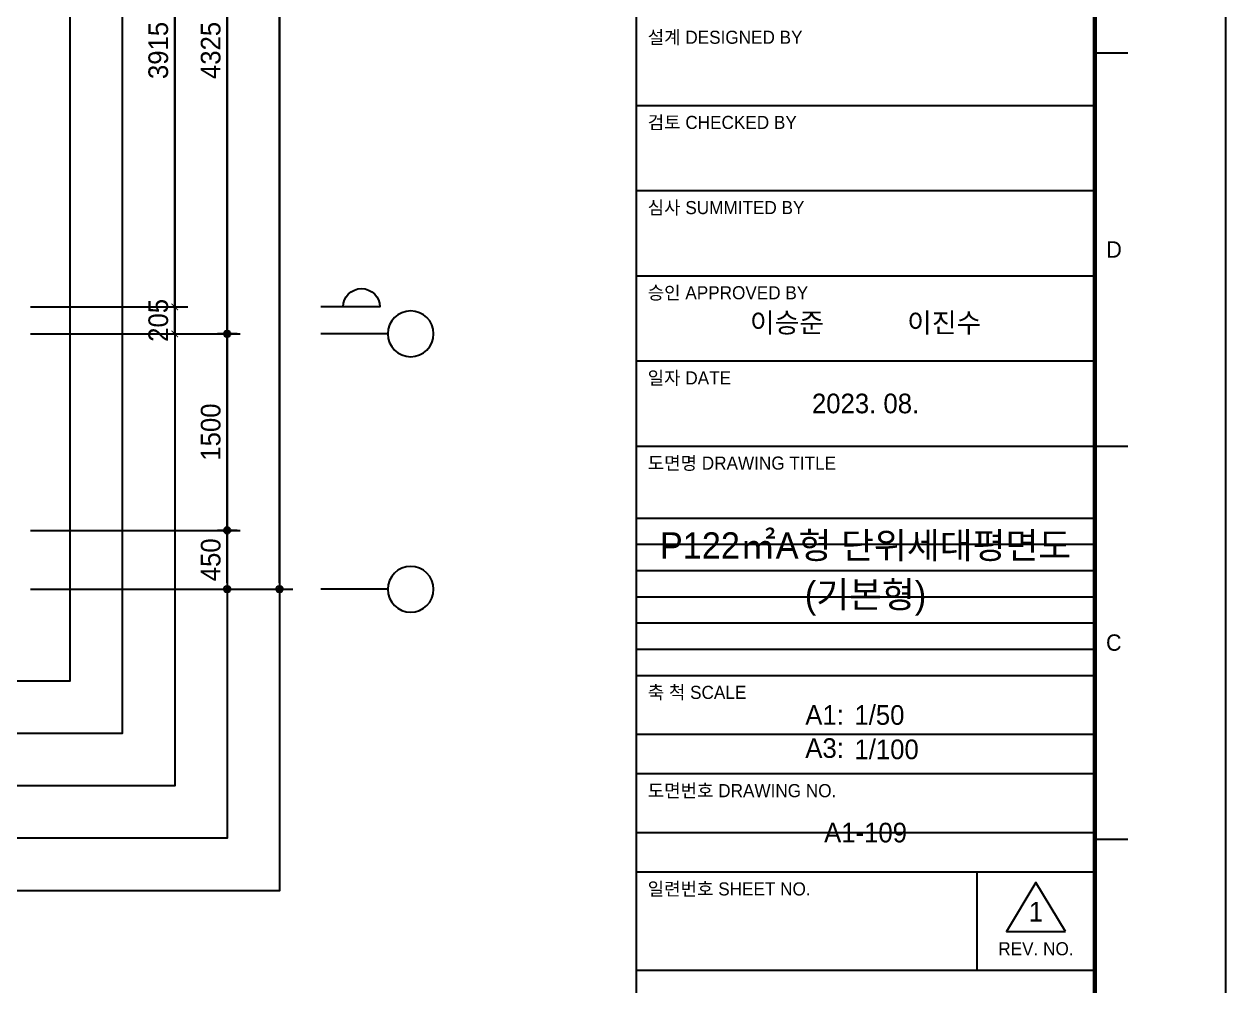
# Model space of a CAD drawing. Header units: millimetres. Extents: x -24416 to 92204, y -190080 to 23760.
# Drawn here: x 32879 to 42050, y -96251 to -88909 of the extents above; entities that cross this region are included whole.
import ezdxf
from ezdxf.enums import TextEntityAlignment as Align

# ---------------------------------------------------------------- set-up
doc = ezdxf.new("R2010")
doc.units = ezdxf.units.MM
doc.header["$LTSCALE"] = 50
doc.linetypes.add('AUDIT_D_220706163347-0', pattern=[0])
doc.layers.get('defpoints').update_dxf_attribs({"color": 139})
for name, color, linetype in [('00-FORM TEX', 3, 'Continuous'), ('A-치수', 7, 'AUDIT_D_220706163347-0'), ('AA-BORD-FORM', 7, 'Continuous'), ('AA-BORD-TEXT', 3, 'Continuous'), ('AA-XXXX-DIMS', 7, 'Continuous'), ('DIM', 7, 'AUDIT_D_220706163347-0')]:
    doc.layers.add(name, color=color, linetype=linetype)
doc.styles.add('HAUD01', font='Dotum.ttf')
doc.styles.add('맑은고딕', font='malgun.ttf', dxfattribs={"width": 0.9})
doc.dimstyles.new('DIM-50', dxfattribs={"dimscale": 50, "dimtxt": 3, "dimasz": 1, "dimexe": 2, "dimexo": 2, "dimgap": 1, "dimtad": 1, "dimdec": 0, "dimzin": 0, "dimdsep": 46, "dimtxsty": '맑은고딕', "dimblk1": 'DIMDOT', "dimblk2": 'DIMDOT', "dimsah": 1, "dimcen": 0.09, "dimdle": 2, "dimclrd": 7, "dimclre": 7, "dimclrt": 3, "dimadec": 0, "dimazin": 0, "dimtfac": 1, "dimtdec": 0, "dimtix": 1, "dimtmove": 2, "dimatfit": 3, "dimldrblk": 'DIMDOT', "dimfxl": 1, "dimtolj": 1, "dimtzin": 0, "dimarcsym": 0})
doc.dimstyles.new('MCDIM-50', dxfattribs={"dimscale": 50, "dimtxt": 3, "dimasz": 1, "dimexe": 2, "dimexo": 2, "dimgap": 1, "dimtad": 1, "dimdec": 0, "dimzin": 0, "dimdsep": 46, "dimtxsty": '맑은고딕', "dimblk1": 'ARCHTICK', "dimblk2": 'ARCHTICK', "dimsah": 1, "dimcen": 0.09, "dimdle": 2, "dimclrd": 7, "dimclre": 7, "dimclrt": 3, "dimadec": 0, "dimazin": 0, "dimtfac": 1, "dimtdec": 0, "dimtix": 1, "dimtmove": 2, "dimatfit": 3, "dimldrblk": 'ARCHTICK', "dimfxl": 1, "dimtolj": 1, "dimtzin": 0, "dimarcsym": 0})

# ---------------------------------------------------------------- blocks, each defined once
blk = doc.blocks.new('DIMDOT')
at = {"layer": 'AA-XXXX-DIMS'}
for p, q in [((-1.5, 0), (1.5, 0)), ((0, -1.5), (0, 1.5))]:
    blk.add_line(p, q, dxfattribs=at)
for radius in [0.5, 0.25]:
    blk.add_circle((0, 0), radius, dxfattribs=at)
blk = doc.blocks.new('*D88')
at = {"layer": 'defpoints', "color": 0, "transparency": 16777216}
for p in [(32828.9, -115033.4), (34428.9, -115033.4), (32828.9, -116533.4)]:
    blk.add_point(p, dxfattribs=at)
at = {"layer": 'DIM', "color": 7, "lineweight": -2, "transparency": 16777216}
for p, q in [((32928.9, -115033.4), (34528.9, -115033.4)), ((34428.9, -116483.4), (34428.9, -115083.4)), ((32928.9, -116533.4), (34528.9, -116533.4))]:
    blk.add_line(p, q, dxfattribs=at)
at = {"layer": 'DIM', "color": 7, "lineweight": -2, "transparency": 16777216, "xscale": 50, "yscale": 50, "zscale": 50}
for p, rotation in [((34428.9, -115033.4), 90), ((34428.9, -116533.4), 270)]:
    blk.add_blockref('DIMDOT', p, dxfattribs=dict(at, rotation=rotation))
at = {"layer": 'DIM', "color": 3, "transparency": 16777216, "insert": (34303.8, -115783.4), "char_height": 150, "attachment_point": 5, "rotation": 90, "style": 'HAUD01'}
blk.add_mtext('\\A1;1500', dxfattribs=at)
blk = doc.blocks.new('*D89')
at = {"layer": 'defpoints', "color": 0, "transparency": 16777216}
for p in [(32828.9, -110708.4), (34428.9, -110708.4), (32828.9, -115033.4)]:
    blk.add_point(p, dxfattribs=at)
at = {"layer": 'DIM', "color": 7, "lineweight": -2, "transparency": 16777216}
for p, q in [((32928.9, -110708.4), (34528.9, -110708.4)), ((34428.9, -114983.4), (34428.9, -110758.4)), ((32928.9, -115033.4), (34528.9, -115033.4))]:
    blk.add_line(p, q, dxfattribs=at)
at = {"layer": 'DIM', "color": 7, "lineweight": -2, "transparency": 16777216, "xscale": 50, "yscale": 50, "zscale": 50}
for p, rotation in [((34428.9, -110708.4), 90), ((34428.9, -115033.4), 270)]:
    blk.add_blockref('DIMDOT', p, dxfattribs=dict(at, rotation=rotation))
at = {"layer": 'DIM', "color": 3, "transparency": 16777216, "insert": (34303.8, -112870.9), "char_height": 150, "attachment_point": 5, "rotation": 90, "style": 'HAUD01'}
blk.add_mtext('\\A1;4325', dxfattribs=at)
blk = doc.blocks.new('*D93')
at = {"layer": 'defpoints', "color": 0, "transparency": 16777216}
for p in [(32823.9, -101828.4), (34828.9, -101828.4), (32828.9, -116983.4)]:
    blk.add_point(p, dxfattribs=at)
at = {"layer": 'DIM', "color": 7, "lineweight": -2, "transparency": 16777216}
for p, q in [((32923.9, -101828.4), (34928.9, -101828.4)), ((34828.9, -116933.4), (34828.9, -101878.4)), ((32928.9, -116983.4), (34928.9, -116983.4))]:
    blk.add_line(p, q, dxfattribs=at)
at = {"layer": 'DIM', "color": 7, "lineweight": -2, "transparency": 16777216, "xscale": 50, "yscale": 50, "zscale": 50}
for p, rotation in [((34828.9, -101828.4), 90), ((34828.9, -116983.4), 270)]:
    blk.add_blockref('DIMDOT', p, dxfattribs=dict(at, rotation=rotation))
at = {"layer": 'DIM', "color": 3, "transparency": 16777216, "insert": (34701, -108360.9), "char_height": 150, "attachment_point": 5, "rotation": 90, "style": 'HAUD01'}
blk.add_mtext('\\A1;15155', dxfattribs=at)
blk = doc.blocks.new('_ArchTick')
at = {"color": 0, "linetype": 'ByBlock', "const_width": 0.15}
blk.add_lwpolyline([(-0.5, -0.5), (0.5, 0.5)], dxfattribs=at)
blk = doc.blocks.new('*D94')
at = {"layer": 'defpoints', "color": 0, "linetype": 'ByBlock', "transparency": 16777216}
for p in [(32828.9, -114828.4), (34028.9, -114828.4), (32828.9, -115033.4)]:
    blk.add_point(p, dxfattribs=at)
at = {"layer": 'DIM', "color": 7, "linetype": 'ByBlock', "lineweight": -2, "transparency": 16777216}
for p, q in [((34028.9, -114828.4), (34028.9, -114778.4)), ((32928.9, -114828.4), (34128.9, -114828.4)), ((34028.9, -115033.4), (34028.9, -114828.4)), ((32928.9, -115033.4), (34128.9, -115033.4)), ((34028.9, -115033.4), (34028.9, -115083.4))]:
    blk.add_line(p, q, dxfattribs=at)
at = {"layer": 'DIM', "color": 7, "linetype": 'ByBlock', "lineweight": -2, "transparency": 16777216, "xscale": 50, "yscale": 50, "zscale": 50}
for p, rotation in [((34028.9, -114828.4), 270), ((34028.9, -115033.4), 90)]:
    blk.add_blockref('_ArchTick', p, dxfattribs=dict(at, rotation=rotation))
at = {"layer": 'DIM', "color": 3, "linetype": 'ByBlock', "transparency": 16777216, "insert": (33903.8, -114930.9), "char_height": 150, "attachment_point": 5, "rotation": 90, "style": 'HAUD01'}
blk.add_mtext('\\A1;205', dxfattribs=at)
blk = doc.blocks.new('*D95')
at = {"layer": 'defpoints', "color": 0, "linetype": 'ByBlock', "transparency": 16777216}
for p in [(32828.9, -110913.4), (34028.9, -110913.4), (32828.9, -114828.4)]:
    blk.add_point(p, dxfattribs=at)
at = {"layer": 'DIM', "color": 7, "linetype": 'ByBlock', "lineweight": -2, "transparency": 16777216}
for p, q in [((34028.9, -114928.4), (34028.9, -110813.4)), ((32928.9, -110913.4), (34128.9, -110913.4)), ((32928.9, -114828.4), (34128.9, -114828.4))]:
    blk.add_line(p, q, dxfattribs=at)
at = {"layer": 'DIM', "color": 7, "linetype": 'ByBlock', "lineweight": -2, "transparency": 16777216, "xscale": 50, "yscale": 50, "zscale": 50}
for p, rotation in [((34028.9, -110913.4), 90), ((34028.9, -114828.4), 270)]:
    blk.add_blockref('_ArchTick', p, dxfattribs=dict(at, rotation=rotation))
at = {"layer": 'DIM', "color": 3, "linetype": 'ByBlock', "transparency": 16777216, "insert": (33903.8, -112870.9), "char_height": 150, "attachment_point": 5, "rotation": 90, "style": 'HAUD01'}
blk.add_mtext('\\A1;3915', dxfattribs=at)
blk = doc.blocks.new('중심')
at = {"layer": 'DIM'}
blk.add_line((-350, 0), (0, 0), dxfattribs=at)
blk.add_circle((-470, 0), 120, dxfattribs=at)
blk = doc.blocks.new('*D861')
at = {"layer": 'defpoints', "color": 0, "transparency": 16777216}
for p in [(32828.9, -116533.4), (34428.9, -116533.4), (32828.9, -116983.4)]:
    blk.add_point(p, dxfattribs=at)
at = {"layer": 'DIM', "color": 7, "lineweight": -2, "transparency": 16777216}
for p, q in [((32928.9, -116533.4), (34528.9, -116533.4)), ((34428.9, -116933.4), (34428.9, -116583.4)), ((32928.9, -116983.4), (34528.9, -116983.4))]:
    blk.add_line(p, q, dxfattribs=at)
at = {"layer": 'DIM', "color": 7, "lineweight": -2, "transparency": 16777216, "xscale": 50, "yscale": 50, "zscale": 50}
for p, rotation in [((34428.9, -116533.4), 90), ((34428.9, -116983.4), 270)]:
    blk.add_blockref('DIMDOT', p, dxfattribs=dict(at, rotation=rotation))
at = {"layer": 'DIM', "color": 3, "transparency": 16777216, "insert": (34303.8, -116758.4), "char_height": 150, "attachment_point": 5, "rotation": 90, "style": 'HAUD01'}
blk.add_mtext('\\A1;450', dxfattribs=at)
blk = doc.blocks.new('XR-FORM 청주월명')
at = {"layer": 'AA-BORD-FORM', "color": 2}
for p, q in [((751, 577), (751, 17)), ((821, 237), (826, 237)), ((821, 177), (826, 177)), ((821, 117), (826, 117)), ((751, 97), (821, 97))]:
    blk.add_line(p, q, dxfattribs=at)
at = {"layer": 'AA-BORD-FORM', "color": 3}
for p, q in [((751, 229), (821, 229)), ((751, 216), (821, 216)), ((751, 203), (821, 203)), ((751, 190), (821, 190)), ((751, 177), (821, 177)), ((751, 142), (821, 142)), ((751, 127), (821, 127)), ((751, 112), (821, 112)), ((803, 112), (803, 97))]:
    blk.add_line(p, q, dxfattribs=at)
at = {"layer": 'AA-BORD-FORM', "color": 1}
blk.add_lwpolyline([(0, 0), (841, 0), (841, 594), (0, 594)], close=True, dxfattribs=at)
at = {"layer": 'AA-BORD-FORM', "color": 2, "const_width": 0.682}
blk.add_lwpolyline([(21, 17), (21, 577), (821, 577), (821, 17)], close=True, dxfattribs=at)
at = {"layer": 'AA-BORD-FORM', "color": 7}
blk.add_lwpolyline([(816.5, 102.89), (812, 110.39), (807.5, 102.89)], close=True, dxfattribs=at)
at = {"layer": 'defpoints'}
for p, q in [((751, 166), (821, 166)), ((751, 162), (821, 162)), ((751, 158), (821, 158)), ((751, 154), (821, 154)), ((751, 150), (821, 150)), ((751, 146), (821, 146)), ((751, 133), (821, 133)), ((751, 118), (821, 118))]:
    blk.add_line(p, q, dxfattribs=at)
at = {"layer": 'AA-BORD-TEXT', "color": 3, "style": 'HAUD01'}
for s, p in [('설계 DESIGNED BY', (752.75, 238.4)), ('검토 CHECKED BY', (752.75, 225.4)), ('심사 SUMMITED BY', (752.75, 212.4)), ('승인 APPROVED BY', (752.75, 199.4)), ('일자 DATE', (752.75, 186.4)), ('도면명 DRAWING TITLE', (752.75, 173.4)), ('축 척 SCALE', (752.75, 138.4)), ('도면번호 DRAWING NO.', (752.75, 123.4)), ('일련번호 SHEET NO.', (752.75, 108.4))]:
    blk.add_text(s, height=2, rotation=360, dxfattribs=at).set_placement(p)
at = {"layer": 'AA-BORD-TEXT', "color": 7, "style": 'HAUD01'}
for s, p in [('D', (823.93, 207)), ('C', (823.88, 147))]:
    blk.add_text(s, height=2.5, dxfattribs=at).set_placement(p, align=Align.MIDDLE_CENTER)
at = {"layer": 'AA-BORD-TEXT', "color": 3, "style": 'HAUD01'}
for s, height, rotation, p in [('이승준', 3, 0, (774, 195.82)), ('이진수', 3, 0, (798, 195.82)), ('2023. 08.', 3, 0, (786, 183.5)), ('1', 3, 0, (812, 105.92)), ('REV. NO.', 2, 360, (812, 100.27))]:
    blk.add_text(s, height=height, rotation=rotation, dxfattribs=at).set_placement(p, align=Align.MIDDLE_CENTER)
at = {"layer": 'AA-BORD-TEXT', "style": 'HAUD01'}
for s, p in [('A1:', (776.8, 134.45)), ('A3:', (776.8, 129.4))]:
    blk.add_text(s, height=3, dxfattribs=at).set_placement(p)
blk = doc.blocks.new('DIM-1108')
at = {"layer": 'DIM'}
blk.add_lwpolyline([(35313.9, -114828.4, -1), (35593.9, -114828.4), (35143.9, -114828.4)], format="xyb", dxfattribs=at)
at = {"layer": 'A-치수', "xscale": -1.458333333333333, "yscale": 1.458333333333333, "zscale": 1.458333333333333}
for p in [(35143.9, -115033.4), (35143.9, -116983.4)]:
    blk.add_blockref('중심', p, dxfattribs=at)
at = {"layer": 'DIM'}
dim = blk.add_linear_dim(base=(34828.9, -101828.4), p1=(32828.9, -116983.4), p2=(32823.9, -101828.4), angle=270, dimstyle='DIM-50', override={"dimscale": 50, "dimtxsty": 'HAUD01'}, dxfattribs=at)
dim.commit()
dim.dimension.update_dxf_attribs({"geometry": '*D93', "text_midpoint": (34701, -108360.9), "dimtype": 128})
for base, p1, p2, picture, middle in [((34428.9, -110708.4), (32828.9, -115033.4), (32828.9, -110708.4), '*D89', (34303.8, -112870.9)), ((34428.9, -115033.4), (32828.9, -116533.4), (32828.9, -115033.4), '*D88', (34303.8, -115783.4)), ((34428.9, -116533.4), (32828.9, -116983.4), (32828.9, -116533.4), '*D861', (34303.8, -116758.4))]:
    dim = blk.add_linear_dim(base=base, p1=p1, p2=p2, angle=270, dimstyle='DIM-50', override={"dimscale": 50, "dimtxsty": 'HAUD01'}, dxfattribs=at)
    dim.commit()
    dim.dimension.update_dxf_attribs({"geometry": picture, "text_midpoint": middle})
at = {"layer": 'DIM', "linetype": 'ByBlock'}
for base, p1, p2, picture, middle in [((34028.9, -110913.4), (32828.9, -114828.4), (32828.9, -110913.4), '*D95', (33903.8, -112870.9)), ((34028.9, -114828.4), (32828.9, -115033.4), (32828.9, -114828.4), '*D94', (33903.8, -114930.9))]:
    dim = blk.add_linear_dim(base=base, p1=p1, p2=p2, angle=270, dimstyle='MCDIM-50', override={"dimtxsty": 'HAUD01'}, dxfattribs=at)
    dim.commit()
    dim.dimension.update_dxf_attribs({"geometry": picture, "text_midpoint": middle})

msp = doc.modelspace()

# ---------------------------------------------------------------- linework, layer by layer
at = {"layer": 'defpoints'}
for points in [[(4504.1, -75003.4), (34828.9, -75003.4), (34828.9, -95523.4), (4504.1, -95523.4)], [(4904.1, -75403.4), (34428.9, -75403.4), (34428.9, -95123.4), (4904.1, -95123.4)], [(5304.1, -75803.4), (34028.9, -75803.4), (34028.9, -94723.4), (5304.1, -94723.4)], [(5704.1, -76203.4), (33628.9, -76203.4), (33628.9, -94323.4), (5704.1, -94323.4)], [(6104.1, -76603.4), (33228.9, -76603.4), (33228.9, -93923.4), (6104.1, -93923.4)]]:
    msp.add_lwpolyline(points, close=True, dxfattribs=at)

# ---------------------------------------------------------------- block references
msp.add_blockref('DIM-1108', (0, 23760))
at = {"xscale": 50, "yscale": 50, "zscale": 50}
msp.add_blockref('XR-FORM 청주월명', (0, -100980), dxfattribs=at)

# ---------------------------------------------------------------- texts
at = {"layer": '00-FORM TEX', "color": 3, "style": 'HAUD01'}
for s, p in [('P122㎡A형 단위세대평면도', (39300, -92880)), ('(기본형)', (39300, -93280))]:
    msp.add_text(s, height=200, dxfattribs=at).set_placement(p, align=Align.MIDDLE)
at = {"layer": '00-FORM TEX', "style": 'HAUD01'}
for s, p in [('1/50', (39214.9, -94257.6)), ('1/100', (39214.9, -94520))]:
    msp.add_text(s, height=150, dxfattribs=at).set_placement(p)
msp.add_text('A1-109', height=150, dxfattribs=at).set_placement((39300, -95080), align=Align.MIDDLE_CENTER)

doc.saveas('drawing.dxf')
